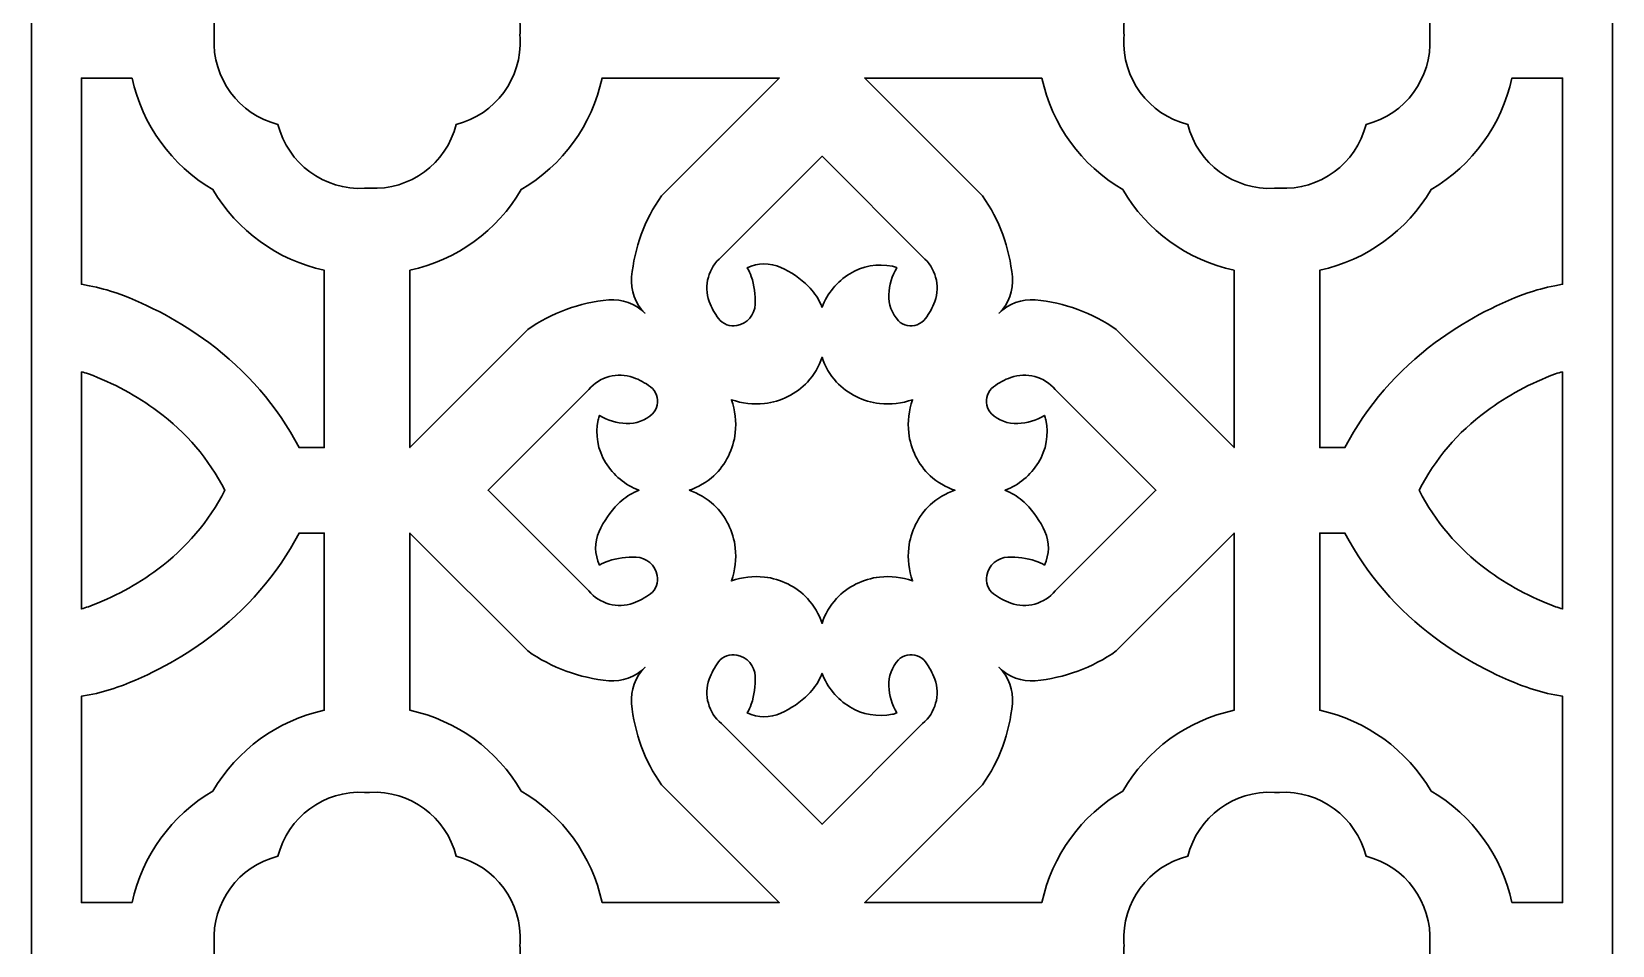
# Model space of a CAD drawing. Header units: centimetres. Extents: x 9.1 to 16.4, y -7.8 to 9.
# Drawn here: x 9.1 to 16.35, y 0.62 to 4.81 of the extents above; entities that cross this region are included whole.
import ezdxf

# ---------------------------------------------------------------- set-up
doc = ezdxf.new("R2010")
doc.units = ezdxf.units.CM
doc.header["$MEASUREMENT"] = 0
doc.layers.add('layer 1', color=7, linetype='Continuous')

msp = doc.modelspace()

# ---------------------------------------------------------------- linework, layer by layer
at = {"layer": 'layer 1', "color": 250, "lineweight": 30}
for points, knots in [([(9.09675, 9.00077), (9.09675, 9.00077), (16.35165, 9.00077), (16.35165, 9.00077), (16.35165, 9.00077), (16.35165, 9.00077), (16.35165, -7.7675), (16.35165, -7.7675), (16.35165, -7.7675), (16.35165, -7.7675), (9.09675, -7.7675), (9.09675, -7.7675), (9.09675, -7.7675), (9.09675, -7.7675), (9.09675, 9.00077), (9.09675, 9.00077)], [0, 0, 0, 0, 0.2, 0.2, 0.2, 0.2, 0.4, 0.4, 0.4, 0.4, 0.6, 0.6, 0.6, 0.6, 1, 1, 1, 1]), ([(11.33855, 4.78073), (11.34853, 4.59528), (11.22553, 4.42862), (11.04547, 4.38314), (11.04547, 4.38314), (11.00017, 4.20304), (10.83337, 4.08023), (10.64792, 4.09009), (10.64792, 4.09009), (10.64792, 4.09009), (10.63645, 4.09075), (10.63645, 4.09075), (10.63645, 4.09075), (10.63645, 4.09075), (10.62498, 4.09009), (10.62498, 4.09009), (10.62498, 4.09009), (10.43953, 4.08008), (10.27284, 4.20308), (10.22739, 4.38314), (10.22739, 4.38314), (10.04726, 4.42847), (9.92448, 4.59528), (9.93435, 4.78073), (9.93435, 4.78073), (9.93435, 4.78073), (9.935, 4.7922), (9.935, 4.7922), (9.935, 4.7922), (9.935, 4.7922), (9.93435, 4.80367), (9.93435, 4.80367), (9.93435, 4.80367), (9.92433, 4.98911), (10.04733, 5.15574), (10.22739, 5.20122), (10.22739, 5.20122), (10.27269, 5.38135), (10.43953, 5.50413), (10.62498, 5.49426), (10.62498, 5.49426), (10.62498, 5.49426), (10.63645, 5.49361), (10.63645, 5.49361), (10.63645, 5.49361), (10.63645, 5.49361), (10.64792, 5.49426), (10.64792, 5.49426), (10.64792, 5.49426), (10.83337, 5.50427), (11.00003, 5.38127), (11.04547, 5.20122), (11.04547, 5.20122), (11.2256, 5.15592), (11.34838, 4.98911), (11.33855, 4.80367), (11.33855, 4.80367), (11.33855, 4.80367), (11.33786, 4.7922), (11.33786, 4.7922), (11.33786, 4.7922), (11.33786, 4.7922), (11.33855, 4.78073), (11.33855, 4.78073)], [0, 0, 0, 0, 0.0588235, 0.0588235, 0.0588235, 0.0588235, 0.1176471, 0.1176471, 0.1176471, 0.1176471, 0.1764706, 0.1764706, 0.1764706, 0.1764706, 0.2352941, 0.2352941, 0.2352941, 0.2352941, 0.2941176, 0.2941176, 0.2941176, 0.2941176, 0.3529412, 0.3529412, 0.3529412, 0.3529412, 0.4117647, 0.4117647, 0.4117647, 0.4117647, 0.4705882, 0.4705882, 0.4705882, 0.4705882, 0.5294118, 0.5294118, 0.5294118, 0.5294118, 0.5882353, 0.5882353, 0.5882353, 0.5882353, 0.6470588, 0.6470588, 0.6470588, 0.6470588, 0.7058824, 0.7058824, 0.7058824, 0.7058824, 0.7647059, 0.7647059, 0.7647059, 0.7647059, 0.8235294, 0.8235294, 0.8235294, 0.8235294, 0.8823529, 0.8823529, 0.8823529, 0.8823529, 1, 1, 1, 1]), ([(14.10982, 4.78065), (14.09999, 4.59502), (14.22262, 4.42851), (14.4029, 4.38318), (14.4029, 4.38318), (14.44838, 4.2029), (14.61482, 4.08004), (14.80045, 4.09009), (14.80045, 4.09009), (14.80045, 4.09009), (14.81196, 4.09075), (14.81196, 4.09075), (14.81196, 4.09075), (14.81196, 4.09075), (14.82339, 4.09009), (14.82339, 4.09009), (14.82339, 4.09009), (15.00906, 4.08023), (15.17561, 4.20286), (15.22098, 4.38314), (15.22098, 4.38314), (15.40122, 4.42862), (15.52407, 4.59506), (15.51406, 4.78073), (15.51406, 4.78073), (15.51406, 4.78073), (15.51337, 4.7922), (15.51337, 4.7922), (15.51337, 4.7922), (15.51337, 4.7922), (15.51406, 4.80367), (15.51406, 4.80367), (15.51406, 4.80367), (15.52393, 4.9893), (15.40126, 5.15588), (15.22098, 5.20122), (15.22098, 5.20122), (15.17546, 5.38149), (15.00906, 5.50431), (14.82339, 5.49426), (14.82339, 5.49426), (14.82339, 5.49426), (14.81196, 5.49361), (14.81196, 5.49361), (14.81196, 5.49361), (14.81196, 5.49361), (14.80045, 5.49426), (14.80045, 5.49426), (14.80045, 5.49426), (14.61482, 5.50413), (14.44824, 5.38149), (14.4029, 5.20118), (14.4029, 5.20118), (14.22266, 5.1557), (14.09984, 4.9893), (14.10982, 4.8037), (14.10982, 4.8037), (14.10982, 4.8037), (14.11051, 4.7922), (14.11051, 4.7922), (14.11051, 4.7922), (14.11051, 4.7922), (14.10982, 4.78065), (14.10982, 4.78065)], [0, 0, 0, 0, 0.0588235, 0.0588235, 0.0588235, 0.0588235, 0.1176471, 0.1176471, 0.1176471, 0.1176471, 0.1764706, 0.1764706, 0.1764706, 0.1764706, 0.2352941, 0.2352941, 0.2352941, 0.2352941, 0.2941176, 0.2941176, 0.2941176, 0.2941176, 0.3529412, 0.3529412, 0.3529412, 0.3529412, 0.4117647, 0.4117647, 0.4117647, 0.4117647, 0.4705882, 0.4705882, 0.4705882, 0.4705882, 0.5294118, 0.5294118, 0.5294118, 0.5294118, 0.5882353, 0.5882353, 0.5882353, 0.5882353, 0.6470588, 0.6470588, 0.6470588, 0.6470588, 0.7058824, 0.7058824, 0.7058824, 0.7058824, 0.7647059, 0.7647059, 0.7647059, 0.7647059, 0.8235294, 0.8235294, 0.8235294, 0.8235294, 0.8823529, 0.8823529, 0.8823529, 0.8823529, 1, 1, 1, 1]), ([(9.55806, 4.59586), (9.55806, 4.59586), (9.32513, 4.59582), (9.32513, 4.59582), (9.32513, 4.59582), (9.32513, 4.59582), (9.32513, 3.64947), (9.32513, 3.64947), (9.32513, 3.64947), (9.32513, 3.64947), (9.36125, 3.6427), (9.36125, 3.6427), (9.36125, 3.6427), (9.40491, 3.6345), (9.44792, 3.623), (9.48983, 3.60825), (9.48983, 3.60825), (9.63988, 3.55341), (9.78127, 3.47713), (9.90948, 3.38184), (9.90948, 3.38184), (10.08222, 3.2548), (10.22408, 3.09025), (10.32429, 2.90069), (10.32429, 2.90069), (10.32429, 2.90069), (10.44008, 2.90076), (10.44008, 2.90076), (10.44008, 2.90076), (10.44008, 2.90076), (10.44008, 3.71381), (10.44008, 3.71381), (10.44008, 3.71381), (10.22517, 3.75998), (10.03951, 3.89463), (9.92878, 4.08456), (9.92878, 4.08456), (9.73885, 4.19522), (9.60427, 4.38092), (9.55806, 4.59586)], [0, 0, 0, 0, 0.0909091, 0.0909091, 0.0909091, 0.0909091, 0.1818182, 0.1818182, 0.1818182, 0.1818182, 0.2727273, 0.2727273, 0.2727273, 0.2727273, 0.3636364, 0.3636364, 0.3636364, 0.3636364, 0.4545455, 0.4545455, 0.4545455, 0.4545455, 0.5454545, 0.5454545, 0.5454545, 0.5454545, 0.6363636, 0.6363636, 0.6363636, 0.6363636, 0.7272727, 0.7272727, 0.7272727, 0.7272727, 0.8181818, 0.8181818, 0.8181818, 0.8181818, 1, 1, 1, 1]), ([(11.3734, 3.44137), (11.3734, 3.44137), (10.83278, 2.90076), (10.83278, 2.90076), (10.83278, 2.90076), (10.83278, 2.90076), (10.83278, 3.71381), (10.83278, 3.71381), (10.83278, 3.71381), (11.04784, 3.76005), (11.23336, 3.89452), (11.34412, 4.08456), (11.34412, 4.08456), (11.53412, 4.19533), (11.66863, 4.38077), (11.7148, 4.59582), (11.7148, 4.59582), (11.7148, 4.59582), (12.52785, 4.59582), (12.52785, 4.59582), (12.52785, 4.59582), (12.52785, 4.59582), (11.98724, 4.05521), (11.98724, 4.05521), (11.98724, 4.05521), (11.9099, 3.94528), (11.86278, 3.81704), (11.85062, 3.68315), (11.85062, 3.68315), (11.84501, 3.62143), (11.86733, 3.56048), (11.91157, 3.51707), (11.91157, 3.51707), (11.86813, 3.56128), (11.80718, 3.58367), (11.74546, 3.57803), (11.74546, 3.57803), (11.61157, 3.56583), (11.48333, 3.51871), (11.3734, 3.44137)], [0, 0, 0, 0, 0.0909091, 0.0909091, 0.0909091, 0.0909091, 0.1818182, 0.1818182, 0.1818182, 0.1818182, 0.2727273, 0.2727273, 0.2727273, 0.2727273, 0.3636364, 0.3636364, 0.3636364, 0.3636364, 0.4545455, 0.4545455, 0.4545455, 0.4545455, 0.5454545, 0.5454545, 0.5454545, 0.5454545, 0.6363636, 0.6363636, 0.6363636, 0.6363636, 0.7272727, 0.7272727, 0.7272727, 0.7272727, 0.8181818, 0.8181818, 0.8181818, 0.8181818, 1, 1, 1, 1]), ([(13.73357, 4.59582), (13.73357, 4.59582), (12.92056, 4.59582), (12.92056, 4.59582), (12.92056, 4.59582), (12.92056, 4.59582), (13.46113, 4.05521), (13.46113, 4.05521), (13.46113, 4.05521), (13.53847, 3.94532), (13.58559, 3.81696), (13.59775, 3.68315), (13.59775, 3.68315), (13.6034, 3.62147), (13.581, 3.56048), (13.5368, 3.51707), (13.5368, 3.51707), (13.5802, 3.56124), (13.64123, 3.5836), (13.70291, 3.57799), (13.70291, 3.57799), (13.83673, 3.56583), (13.96508, 3.51868), (14.07497, 3.44137), (14.07497, 3.44137), (14.07497, 3.44137), (14.61559, 2.90076), (14.61559, 2.90076), (14.61559, 2.90076), (14.61559, 2.90076), (14.61559, 3.71381), (14.61559, 3.71381), (14.61559, 3.71381), (14.40064, 3.75998), (14.21494, 3.89467), (14.10425, 4.0846), (14.10425, 4.0846), (13.91432, 4.19525), (13.77974, 4.38096), (13.73357, 4.59586)], [0, 0, 0, 0, 0.0909091, 0.0909091, 0.0909091, 0.0909091, 0.1818182, 0.1818182, 0.1818182, 0.1818182, 0.2727273, 0.2727273, 0.2727273, 0.2727273, 0.3636364, 0.3636364, 0.3636364, 0.3636364, 0.4545455, 0.4545455, 0.4545455, 0.4545455, 0.5454545, 0.5454545, 0.5454545, 0.5454545, 0.6363636, 0.6363636, 0.6363636, 0.6363636, 0.7272727, 0.7272727, 0.7272727, 0.7272727, 0.8181818, 0.8181818, 0.8181818, 0.8181818, 1, 1, 1, 1]), ([(16.08715, 3.6427), (16.04346, 3.6345), (16.00049, 3.623), (15.95855, 3.60825), (15.95855, 3.60825), (15.80845, 3.55338), (15.6671, 3.47713), (15.53882, 3.38176), (15.53882, 3.38176), (15.36604, 3.25469), (15.22429, 3.09028), (15.12408, 2.90069), (15.12408, 2.90069), (15.12408, 2.90069), (15.00829, 2.90076), (15.00829, 2.90076), (15.00829, 2.90076), (15.00829, 2.90076), (15.00829, 3.71381), (15.00829, 3.71381), (15.00829, 3.71381), (15.22334, 3.76005), (15.4089, 3.89452), (15.51963, 4.0846), (15.51963, 4.0846), (15.70963, 4.19536), (15.84414, 4.38085), (15.89031, 4.59586), (15.89031, 4.59586), (15.89031, 4.59586), (16.12324, 4.59586), (16.12324, 4.59586), (16.12324, 4.59586), (16.12324, 4.59586), (16.12324, 3.64947), (16.12324, 3.64947), (16.12324, 3.64947), (16.12324, 3.64947), (16.08715, 3.6427), (16.08715, 3.6427)], [0, 0, 0, 0, 0.0909091, 0.0909091, 0.0909091, 0.0909091, 0.1818182, 0.1818182, 0.1818182, 0.1818182, 0.2727273, 0.2727273, 0.2727273, 0.2727273, 0.3636364, 0.3636364, 0.3636364, 0.3636364, 0.4545455, 0.4545455, 0.4545455, 0.4545455, 0.5454545, 0.5454545, 0.5454545, 0.5454545, 0.6363636, 0.6363636, 0.6363636, 0.6363636, 0.7272727, 0.7272727, 0.7272727, 0.7272727, 0.8181818, 0.8181818, 0.8181818, 0.8181818, 1, 1, 1, 1]), ([(12.2624, 3.77498), (12.20302, 3.72517), (12.18077, 3.64379), (12.20666, 3.57071), (12.20666, 3.57071), (12.21671, 3.54234), (12.23116, 3.51576), (12.24955, 3.49191), (12.24955, 3.49191), (12.26932, 3.46628), (12.3018, 3.45404), (12.33355, 3.46031), (12.33355, 3.46031), (12.38085, 3.46926), (12.41577, 3.50957), (12.41781, 3.55767), (12.41781, 3.55767), (12.41967, 3.60093), (12.41352, 3.64415), (12.39964, 3.68519), (12.39964, 3.68519), (12.39491, 3.69921), (12.38868, 3.71268), (12.381, 3.72535), (12.381, 3.72535), (12.42957, 3.74851), (12.48587, 3.7492), (12.53502, 3.72728), (12.53502, 3.72728), (12.58229, 3.7062), (12.62533, 3.67663), (12.66196, 3.64004), (12.66196, 3.64004), (12.6838, 3.61823), (12.70183, 3.59292), (12.7153, 3.56514), (12.7153, 3.56514), (12.71858, 3.5584), (12.72153, 3.55156), (12.72422, 3.54456), (12.72422, 3.54456), (12.74862, 3.6081), (12.79326, 3.66192), (12.85123, 3.69757), (12.85123, 3.69757), (12.90974, 3.73358), (12.9798, 3.74596), (13.04705, 3.73216), (13.04705, 3.73216), (13.05408, 3.73074), (13.06093, 3.72845), (13.06741, 3.72535), (13.06741, 3.72535), (13.04494, 3.68817), (13.03227, 3.6459), (13.0306, 3.6025), (13.0306, 3.6025), (13.02885, 3.55804), (13.04487, 3.51478), (13.07516, 3.48219), (13.07516, 3.48219), (13.08572, 3.47087), (13.09963, 3.46318), (13.11485, 3.46031), (13.11485, 3.46031), (13.1466, 3.45404), (13.17912, 3.46628), (13.19886, 3.49191), (13.19886, 3.49191), (13.21721, 3.51576), (13.23166, 3.54234), (13.24171, 3.57074), (13.24171, 3.57074), (13.26757, 3.64382), (13.24543, 3.72521), (13.18604, 3.77498), (13.18604, 3.77498), (13.18604, 3.77498), (12.72422, 4.23684), (12.72422, 4.23684), (12.72422, 4.23684), (12.72422, 4.23684), (12.2624, 3.77498), (12.2624, 3.77498)], [0, 0, 0, 0, 0.0454545, 0.0454545, 0.0454545, 0.0454545, 0.0909091, 0.0909091, 0.0909091, 0.0909091, 0.1363636, 0.1363636, 0.1363636, 0.1363636, 0.1818182, 0.1818182, 0.1818182, 0.1818182, 0.2272727, 0.2272727, 0.2272727, 0.2272727, 0.2727273, 0.2727273, 0.2727273, 0.2727273, 0.3181818, 0.3181818, 0.3181818, 0.3181818, 0.3636364, 0.3636364, 0.3636364, 0.3636364, 0.4090909, 0.4090909, 0.4090909, 0.4090909, 0.4545455, 0.4545455, 0.4545455, 0.4545455, 0.5, 0.5, 0.5, 0.5, 0.5454545, 0.5454545, 0.5454545, 0.5454545, 0.5909091, 0.5909091, 0.5909091, 0.5909091, 0.6363636, 0.6363636, 0.6363636, 0.6363636, 0.6818182, 0.6818182, 0.6818182, 0.6818182, 0.7272727, 0.7272727, 0.7272727, 0.7272727, 0.7727273, 0.7727273, 0.7727273, 0.7727273, 0.8181818, 0.8181818, 0.8181818, 0.8181818, 0.8636364, 0.8636364, 0.8636364, 0.8636364, 0.9090909, 0.9090909, 0.9090909, 0.9090909, 1, 1, 1, 1]), ([(12.11381, 2.70442), (12.15575, 2.71862), (12.19442, 2.74116), (12.22745, 2.77069), (12.22745, 2.77069), (12.28272, 2.82291), (12.31771, 2.89293), (12.32634, 2.96849), (12.32634, 2.96849), (12.33144, 3.01972), (12.32536, 3.07146), (12.30854, 3.12011), (12.30854, 3.12011), (12.35719, 3.10325), (12.40889, 3.09717), (12.46012, 3.10226), (12.46012, 3.10226), (12.53568, 3.11093), (12.6057, 3.14592), (12.65795, 3.20116), (12.65795, 3.20116), (12.68745, 3.23422), (12.70998, 3.27286), (12.72422, 3.3148), (12.72422, 3.3148), (12.73846, 3.27286), (12.76096, 3.23422), (12.79049, 3.20116), (12.79049, 3.20116), (12.84274, 3.14592), (12.91273, 3.11089), (12.98828, 3.10226), (12.98828, 3.10226), (13.03952, 3.09717), (13.09126, 3.10325), (13.1399, 3.12011), (13.1399, 3.12011), (13.12305, 3.07146), (13.11697, 3.01972), (13.12206, 2.96849), (13.12206, 2.96849), (13.13069, 2.89293), (13.16572, 2.82291), (13.22092, 2.77069), (13.22092, 2.77069), (13.25398, 2.74116), (13.29262, 2.71862), (13.33457, 2.70442), (13.33457, 2.70442), (13.29262, 2.69019), (13.25398, 2.66765), (13.22092, 2.63812), (13.22092, 2.63812), (13.16572, 2.5859), (13.13069, 2.51588), (13.12206, 2.44032), (13.12206, 2.44032), (13.11697, 2.38909), (13.12305, 2.33735), (13.1399, 2.2887), (13.1399, 2.2887), (13.09126, 2.30553), (13.03952, 2.31164), (12.98828, 2.30655), (12.98828, 2.30655), (12.91273, 2.29788), (12.84271, 2.26289), (12.79049, 2.20765), (12.79049, 2.20765), (12.76096, 2.17459), (12.73842, 2.13595), (12.72422, 2.09401), (12.72422, 2.09401), (12.70998, 2.13595), (12.68745, 2.17459), (12.65795, 2.20765), (12.65795, 2.20765), (12.6057, 2.26289), (12.53568, 2.29792), (12.46012, 2.30655), (12.46012, 2.30655), (12.40889, 2.31164), (12.35719, 2.30556), (12.30854, 2.2887), (12.30854, 2.2887), (12.32536, 2.33735), (12.33144, 2.38909), (12.32634, 2.44032), (12.32634, 2.44032), (12.31771, 2.51588), (12.28272, 2.5859), (12.22745, 2.63812), (12.22745, 2.63812), (12.19442, 2.66765), (12.15575, 2.69019), (12.11381, 2.70442)], [0, 0, 0, 0, 0.04, 0.04, 0.04, 0.04, 0.08, 0.08, 0.08, 0.08, 0.12, 0.12, 0.12, 0.12, 0.16, 0.16, 0.16, 0.16, 0.2, 0.2, 0.2, 0.2, 0.24, 0.24, 0.24, 0.24, 0.28, 0.28, 0.28, 0.28, 0.32, 0.32, 0.32, 0.32, 0.36, 0.36, 0.36, 0.36, 0.4, 0.4, 0.4, 0.4, 0.44, 0.44, 0.44, 0.44, 0.48, 0.48, 0.48, 0.48, 0.52, 0.52, 0.52, 0.52, 0.56, 0.56, 0.56, 0.56, 0.6, 0.6, 0.6, 0.6, 0.64, 0.64, 0.64, 0.64, 0.68, 0.68, 0.68, 0.68, 0.72, 0.72, 0.72, 0.72, 0.76, 0.76, 0.76, 0.76, 0.8, 0.8, 0.8, 0.8, 0.84, 0.84, 0.84, 0.84, 0.88, 0.88, 0.88, 0.88, 0.92, 0.92, 0.92, 0.92, 1, 1, 1, 1]), ([(9.32513, 3.24846), (9.32513, 3.24846), (9.32513, 2.70442), (9.32513, 2.70442), (9.32513, 2.70442), (9.32513, 2.70442), (9.32513, 2.16035), (9.32513, 2.16035), (9.32513, 2.16035), (9.33602, 2.1633), (9.34676, 2.16661), (9.35739, 2.17029), (9.35739, 2.17029), (9.47133, 2.21217), (9.57864, 2.27024), (9.676, 2.34274), (9.676, 2.34274), (9.80534, 2.4377), (9.91072, 2.5615), (9.98376, 2.70439), (9.98376, 2.70439), (9.91072, 2.84731), (9.80537, 2.97111), (9.676, 3.06607), (9.676, 3.06607), (9.57864, 3.13857), (9.47133, 3.19664), (9.35739, 3.23852), (9.35739, 3.23852), (9.34676, 3.24223), (9.33602, 3.24551), (9.32513, 3.24846)], [0, 0, 0, 0, 0.1111111, 0.1111111, 0.1111111, 0.1111111, 0.2222222, 0.2222222, 0.2222222, 0.2222222, 0.3333333, 0.3333333, 0.3333333, 0.3333333, 0.4444444, 0.4444444, 0.4444444, 0.4444444, 0.5555556, 0.5555556, 0.5555556, 0.5555556, 0.6666667, 0.6666667, 0.6666667, 0.6666667, 0.7777778, 0.7777778, 0.7777778, 0.7777778, 1, 1, 1, 1]), ([(11.65363, 2.24257), (11.70348, 2.18322), (11.78482, 2.16097), (11.8579, 2.18686), (11.8579, 2.18686), (11.88627, 2.19687), (11.91288, 2.21136), (11.93673, 2.22975), (11.93673, 2.22975), (11.96233, 2.24949), (11.97457, 2.282), (11.9683, 2.31372), (11.9683, 2.31372), (11.95938, 2.36106), (11.91907, 2.39597), (11.87094, 2.39801), (11.87094, 2.39801), (11.82768, 2.39987), (11.78446, 2.39372), (11.74346, 2.37984), (11.74346, 2.37984), (11.7294, 2.37511), (11.71593, 2.36885), (11.70326, 2.3612), (11.70326, 2.3612), (11.68014, 2.40977), (11.67944, 2.46607), (11.70136, 2.51519), (11.70136, 2.51519), (11.72245, 2.56249), (11.75201, 2.60553), (11.78857, 2.64216), (11.78857, 2.64216), (11.81038, 2.66397), (11.83573, 2.68203), (11.86351, 2.6955), (11.86351, 2.6955), (11.87021, 2.69874), (11.87709, 2.70173), (11.88408, 2.70442), (11.88408, 2.70442), (11.82058, 2.72893), (11.76687, 2.77357), (11.73115, 2.8315), (11.73115, 2.8315), (11.69506, 2.88994), (11.68268, 2.96), (11.69645, 3.02729), (11.69645, 3.02729), (11.6979, 3.03432), (11.70016, 3.04113), (11.70326, 3.04761), (11.70326, 3.04761), (11.74047, 3.02514), (11.78271, 3.01247), (11.82615, 3.0108), (11.82615, 3.0108), (11.87057, 3.00905), (11.91387, 3.02507), (11.94642, 3.05537), (11.94642, 3.05537), (11.95778, 3.06592), (11.96546, 3.07983), (11.9683, 3.09505), (11.9683, 3.09505), (11.97457, 3.12681), (11.96233, 3.15932), (11.93673, 3.17906), (11.93673, 3.17906), (11.91288, 3.19745), (11.88627, 3.2119), (11.8579, 3.22195), (11.8579, 3.22195), (11.78482, 3.2478), (11.70344, 3.22563), (11.65363, 3.16624), (11.65363, 3.16624), (11.65363, 3.16624), (11.19181, 2.70442), (11.19181, 2.70442), (11.19181, 2.70442), (11.19181, 2.70442), (11.65363, 2.24257), (11.65363, 2.24257)], [0, 0, 0, 0, 0.0454545, 0.0454545, 0.0454545, 0.0454545, 0.0909091, 0.0909091, 0.0909091, 0.0909091, 0.1363636, 0.1363636, 0.1363636, 0.1363636, 0.1818182, 0.1818182, 0.1818182, 0.1818182, 0.2272727, 0.2272727, 0.2272727, 0.2272727, 0.2727273, 0.2727273, 0.2727273, 0.2727273, 0.3181818, 0.3181818, 0.3181818, 0.3181818, 0.3636364, 0.3636364, 0.3636364, 0.3636364, 0.4090909, 0.4090909, 0.4090909, 0.4090909, 0.4545455, 0.4545455, 0.4545455, 0.4545455, 0.5, 0.5, 0.5, 0.5, 0.5454545, 0.5454545, 0.5454545, 0.5454545, 0.5909091, 0.5909091, 0.5909091, 0.5909091, 0.6363636, 0.6363636, 0.6363636, 0.6363636, 0.6818182, 0.6818182, 0.6818182, 0.6818182, 0.7272727, 0.7272727, 0.7272727, 0.7272727, 0.7727273, 0.7727273, 0.7727273, 0.7727273, 0.8181818, 0.8181818, 0.8181818, 0.8181818, 0.8636364, 0.8636364, 0.8636364, 0.8636364, 0.9090909, 0.9090909, 0.9090909, 0.9090909, 1, 1, 1, 1]), ([(13.79474, 2.24257), (13.745, 2.18322), (13.66351, 2.16101), (13.59047, 2.18682), (13.59047, 2.18682), (13.56211, 2.19687), (13.53549, 2.21136), (13.51167, 2.22975), (13.51167, 2.22975), (13.48604, 2.24945), (13.47381, 2.282), (13.48007, 2.31372), (13.48007, 2.31372), (13.48899, 2.36102), (13.52937, 2.39594), (13.57744, 2.39801), (13.57744, 2.39801), (13.62069, 2.39987), (13.66391, 2.39372), (13.70495, 2.37984), (13.70495, 2.37984), (13.71897, 2.37511), (13.73244, 2.36885), (13.74511, 2.3612), (13.74511, 2.3612), (13.76824, 2.40981), (13.76893, 2.46603), (13.74704, 2.51522), (13.74704, 2.51522), (13.72596, 2.56249), (13.69639, 2.60553), (13.6598, 2.64216), (13.6598, 2.64216), (13.63799, 2.66401), (13.61268, 2.68203), (13.5849, 2.6955), (13.5849, 2.6955), (13.57816, 2.69874), (13.57128, 2.70173), (13.56429, 2.70442), (13.56429, 2.70442), (13.62783, 2.72889), (13.68157, 2.7735), (13.71729, 2.83147), (13.71729, 2.83147), (13.75334, 2.88998), (13.76572, 2.95996), (13.75192, 3.02729), (13.75192, 3.02729), (13.75047, 3.03432), (13.74821, 3.04113), (13.74511, 3.04761), (13.74511, 3.04761), (13.70794, 3.02514), (13.66563, 3.01247), (13.62222, 3.0108), (13.62222, 3.0108), (13.57784, 3.00905), (13.53451, 3.02511), (13.50195, 3.05537), (13.50195, 3.05537), (13.49063, 3.06592), (13.48295, 3.07983), (13.48007, 3.09505), (13.48007, 3.09505), (13.47381, 3.12677), (13.48608, 3.15932), (13.51167, 3.17906), (13.51167, 3.17906), (13.53549, 3.19745), (13.56211, 3.2119), (13.59047, 3.22195), (13.59047, 3.22195), (13.66348, 3.24784), (13.74497, 3.22556), (13.79474, 3.16624), (13.79474, 3.16624), (13.79474, 3.16624), (14.25656, 2.70442), (14.25656, 2.70442), (14.25656, 2.70442), (14.25656, 2.70442), (13.79474, 2.24257), (13.79474, 2.24257)], [0, 0, 0, 0, 0.0454545, 0.0454545, 0.0454545, 0.0454545, 0.0909091, 0.0909091, 0.0909091, 0.0909091, 0.1363636, 0.1363636, 0.1363636, 0.1363636, 0.1818182, 0.1818182, 0.1818182, 0.1818182, 0.2272727, 0.2272727, 0.2272727, 0.2272727, 0.2727273, 0.2727273, 0.2727273, 0.2727273, 0.3181818, 0.3181818, 0.3181818, 0.3181818, 0.3636364, 0.3636364, 0.3636364, 0.3636364, 0.4090909, 0.4090909, 0.4090909, 0.4090909, 0.4545455, 0.4545455, 0.4545455, 0.4545455, 0.5, 0.5, 0.5, 0.5, 0.5454545, 0.5454545, 0.5454545, 0.5454545, 0.5909091, 0.5909091, 0.5909091, 0.5909091, 0.6363636, 0.6363636, 0.6363636, 0.6363636, 0.6818182, 0.6818182, 0.6818182, 0.6818182, 0.7272727, 0.7272727, 0.7272727, 0.7272727, 0.7727273, 0.7727273, 0.7727273, 0.7727273, 0.8181818, 0.8181818, 0.8181818, 0.8181818, 0.8636364, 0.8636364, 0.8636364, 0.8636364, 0.9090909, 0.9090909, 0.9090909, 0.9090909, 1, 1, 1, 1]), ([(16.12324, 3.24846), (16.12324, 3.24846), (16.12324, 2.70442), (16.12324, 2.70442), (16.12324, 2.70442), (16.12324, 2.70442), (16.12324, 2.16035), (16.12324, 2.16035), (16.12324, 2.16035), (16.11235, 2.1633), (16.10157, 2.16661), (16.09094, 2.17029), (16.09094, 2.17029), (15.97704, 2.21217), (15.86974, 2.27024), (15.77237, 2.34274), (15.77237, 2.34274), (15.64307, 2.43767), (15.53766, 2.5615), (15.46458, 2.70431), (15.46458, 2.70431), (15.53762, 2.84723), (15.64303, 2.97114), (15.77241, 3.06611), (15.77241, 3.06611), (15.86974, 3.13857), (15.97701, 3.19664), (16.0909, 3.23852), (16.0909, 3.23852), (16.10157, 3.2422), (16.11235, 3.24551), (16.12324, 3.24846)], [0, 0, 0, 0, 0.1111111, 0.1111111, 0.1111111, 0.1111111, 0.2222222, 0.2222222, 0.2222222, 0.2222222, 0.3333333, 0.3333333, 0.3333333, 0.3333333, 0.4444444, 0.4444444, 0.4444444, 0.4444444, 0.5555556, 0.5555556, 0.5555556, 0.5555556, 0.6666667, 0.6666667, 0.6666667, 0.6666667, 0.7777778, 0.7777778, 0.7777778, 0.7777778, 1, 1, 1, 1]), ([(9.55806, 0.81299), (9.55806, 0.81299), (9.32513, 0.81299), (9.32513, 0.81299), (9.32513, 0.81299), (9.32513, 0.81299), (9.32513, 1.75938), (9.32513, 1.75938), (9.32513, 1.75938), (9.32513, 1.75938), (9.36125, 1.76611), (9.36125, 1.76611), (9.36125, 1.76611), (9.40491, 1.77431), (9.44792, 1.78581), (9.48983, 1.80056), (9.48983, 1.80056), (9.63992, 1.8554), (9.78123, 1.93168), (9.90948, 2.02701), (9.90948, 2.02701), (10.08225, 2.15405), (10.22401, 2.31845), (10.32425, 2.50802), (10.32425, 2.50802), (10.32425, 2.50802), (10.44008, 2.50805), (10.44008, 2.50805), (10.44008, 2.50805), (10.44008, 2.50805), (10.44008, 1.695), (10.44008, 1.695), (10.44008, 1.695), (10.22506, 1.64876), (10.03954, 1.51432), (9.92878, 1.32429), (9.92878, 1.32429), (9.73878, 1.21348), (9.60427, 1.02804), (9.55806, 0.81299)], [0, 0, 0, 0, 0.0909091, 0.0909091, 0.0909091, 0.0909091, 0.1818182, 0.1818182, 0.1818182, 0.1818182, 0.2727273, 0.2727273, 0.2727273, 0.2727273, 0.3636364, 0.3636364, 0.3636364, 0.3636364, 0.4545455, 0.4545455, 0.4545455, 0.4545455, 0.5454545, 0.5454545, 0.5454545, 0.5454545, 0.6363636, 0.6363636, 0.6363636, 0.6363636, 0.7272727, 0.7272727, 0.7272727, 0.7272727, 0.8181818, 0.8181818, 0.8181818, 0.8181818, 1, 1, 1, 1]), ([(11.7148, 0.81299), (11.7148, 0.81299), (12.52785, 0.81299), (12.52785, 0.81299), (12.52785, 0.81299), (12.52785, 0.81299), (11.98724, 1.3536), (11.98724, 1.3536), (11.98724, 1.3536), (11.90993, 1.46349), (11.86278, 1.59181), (11.85058, 1.72562), (11.85058, 1.72562), (11.84494, 1.78734), (11.86737, 1.84833), (11.91157, 1.89177), (11.91157, 1.89177), (11.86817, 1.84753), (11.80714, 1.82514), (11.74546, 1.83078), (11.74546, 1.83078), (11.61164, 1.84298), (11.48329, 1.89013), (11.3734, 1.96744), (11.3734, 1.96744), (11.3734, 1.96744), (10.83278, 2.50805), (10.83278, 2.50805), (10.83278, 2.50805), (10.83278, 2.50805), (10.83278, 1.695), (10.83278, 1.695), (10.83278, 1.695), (11.04773, 1.64883), (11.23336, 1.51418), (11.34412, 1.32429), (11.34412, 1.32429), (11.53401, 1.21359), (11.66859, 1.02789), (11.7148, 0.81299)], [0, 0, 0, 0, 0.0909091, 0.0909091, 0.0909091, 0.0909091, 0.1818182, 0.1818182, 0.1818182, 0.1818182, 0.2727273, 0.2727273, 0.2727273, 0.2727273, 0.3636364, 0.3636364, 0.3636364, 0.3636364, 0.4545455, 0.4545455, 0.4545455, 0.4545455, 0.5454545, 0.5454545, 0.5454545, 0.5454545, 0.6363636, 0.6363636, 0.6363636, 0.6363636, 0.7272727, 0.7272727, 0.7272727, 0.7272727, 0.8181818, 0.8181818, 0.8181818, 0.8181818, 1, 1, 1, 1]), ([(13.73357, 0.81299), (13.73357, 0.81299), (12.92056, 0.81299), (12.92056, 0.81299), (12.92056, 0.81299), (12.92056, 0.81299), (13.46113, 1.3536), (13.46113, 1.3536), (13.46113, 1.3536), (13.53847, 1.46353), (13.58559, 1.59177), (13.59779, 1.72562), (13.59779, 1.72562), (13.6034, 1.78738), (13.58104, 1.84833), (13.5368, 1.89177), (13.5368, 1.89177), (13.58024, 1.84757), (13.64119, 1.82518), (13.70291, 1.83082), (13.70291, 1.83082), (13.83676, 1.84298), (13.96504, 1.8901), (14.07497, 1.96744), (14.07497, 1.96744), (14.07497, 1.96744), (14.61559, 2.50805), (14.61559, 2.50805), (14.61559, 2.50805), (14.61559, 2.50805), (14.61559, 1.695), (14.61559, 1.695), (14.61559, 1.695), (14.40054, 1.64876), (14.21498, 1.51429), (14.10425, 1.32421), (14.10425, 1.32421), (13.91425, 1.21345), (13.77974, 1.028), (13.73357, 0.81299)], [0, 0, 0, 0, 0.0909091, 0.0909091, 0.0909091, 0.0909091, 0.1818182, 0.1818182, 0.1818182, 0.1818182, 0.2727273, 0.2727273, 0.2727273, 0.2727273, 0.3636364, 0.3636364, 0.3636364, 0.3636364, 0.4545455, 0.4545455, 0.4545455, 0.4545455, 0.5454545, 0.5454545, 0.5454545, 0.5454545, 0.6363636, 0.6363636, 0.6363636, 0.6363636, 0.7272727, 0.7272727, 0.7272727, 0.7272727, 0.8181818, 0.8181818, 0.8181818, 0.8181818, 1, 1, 1, 1]), ([(15.89031, 0.81299), (15.89031, 0.81299), (16.12324, 0.81299), (16.12324, 0.81299), (16.12324, 0.81299), (16.12324, 0.81299), (16.12324, 1.75938), (16.12324, 1.75938), (16.12324, 1.75938), (16.12324, 1.75938), (16.08715, 1.76611), (16.08715, 1.76611), (16.08715, 1.76611), (16.04346, 1.77427), (16.00046, 1.78581), (15.95855, 1.80056), (15.95855, 1.80056), (15.80845, 1.85543), (15.66706, 1.93172), (15.53882, 2.02704), (15.53882, 2.02704), (15.36608, 2.15409), (15.22429, 2.3186), (15.12408, 2.50816), (15.12408, 2.50816), (15.12408, 2.50816), (15.00829, 2.50805), (15.00829, 2.50805), (15.00829, 2.50805), (15.00829, 2.50805), (15.00829, 1.695), (15.00829, 1.695), (15.00829, 1.695), (15.22324, 1.64883), (15.4089, 1.51414), (15.51963, 1.32421), (15.51963, 1.32421), (15.70956, 1.21356), (15.8441, 1.02785), (15.89031, 0.81299)], [0, 0, 0, 0, 0.0909091, 0.0909091, 0.0909091, 0.0909091, 0.1818182, 0.1818182, 0.1818182, 0.1818182, 0.2727273, 0.2727273, 0.2727273, 0.2727273, 0.3636364, 0.3636364, 0.3636364, 0.3636364, 0.4545455, 0.4545455, 0.4545455, 0.4545455, 0.5454545, 0.5454545, 0.5454545, 0.5454545, 0.6363636, 0.6363636, 0.6363636, 0.6363636, 0.7272727, 0.7272727, 0.7272727, 0.7272727, 0.8181818, 0.8181818, 0.8181818, 0.8181818, 1, 1, 1, 1]), ([(12.2624, 1.63383), (12.20302, 1.68357), (12.18084, 1.76506), (12.20666, 1.8381), (12.20666, 1.8381), (12.21671, 1.86647), (12.23116, 1.89308), (12.24955, 1.9169), (12.24955, 1.9169), (12.26929, 1.94253), (12.30184, 1.95473), (12.33355, 1.9485), (12.33355, 1.9485), (12.38082, 1.93958), (12.41574, 1.8992), (12.41781, 1.85114), (12.41781, 1.85114), (12.41967, 1.80788), (12.41352, 1.76466), (12.39968, 1.72362), (12.39968, 1.72362), (12.39491, 1.7096), (12.38868, 1.69613), (12.381, 1.68346), (12.381, 1.68346), (12.42961, 1.66026), (12.48587, 1.65954), (12.53502, 1.68149), (12.53502, 1.68149), (12.58229, 1.70261), (12.62533, 1.73218), (12.66196, 1.76877), (12.66196, 1.76877), (12.6838, 1.79058), (12.70183, 1.81589), (12.7153, 1.84367), (12.7153, 1.84367), (12.71858, 1.85041), (12.72153, 1.85729), (12.72422, 1.86425), (12.72422, 1.86425), (12.74858, 1.80067), (12.79319, 1.74689), (12.85123, 1.7112), (12.85123, 1.7112), (12.90974, 1.67519), (12.97976, 1.66285), (13.04709, 1.67665), (13.04709, 1.67665), (13.05412, 1.67807), (13.06093, 1.68036), (13.06741, 1.68346), (13.06741, 1.68346), (13.04494, 1.72064), (13.03227, 1.76295), (13.0306, 1.80635), (13.0306, 1.80635), (13.02885, 1.85074), (13.04491, 1.89407), (13.07516, 1.92662), (13.07516, 1.92662), (13.08572, 1.93794), (13.09963, 1.94563), (13.11485, 1.9485), (13.11485, 1.9485), (13.14657, 1.95477), (13.17912, 1.9425), (13.19886, 1.9169), (13.19886, 1.9169), (13.21721, 1.89308), (13.23166, 1.86647), (13.24171, 1.8381), (13.24171, 1.8381), (13.2676, 1.76509), (13.24532, 1.6836), (13.18604, 1.63383), (13.18604, 1.63383), (13.18604, 1.63383), (12.72422, 1.17201), (12.72422, 1.17201), (12.72422, 1.17201), (12.72422, 1.17201), (12.2624, 1.63383), (12.2624, 1.63383)], [0, 0, 0, 0, 0.0454545, 0.0454545, 0.0454545, 0.0454545, 0.0909091, 0.0909091, 0.0909091, 0.0909091, 0.1363636, 0.1363636, 0.1363636, 0.1363636, 0.1818182, 0.1818182, 0.1818182, 0.1818182, 0.2272727, 0.2272727, 0.2272727, 0.2272727, 0.2727273, 0.2727273, 0.2727273, 0.2727273, 0.3181818, 0.3181818, 0.3181818, 0.3181818, 0.3636364, 0.3636364, 0.3636364, 0.3636364, 0.4090909, 0.4090909, 0.4090909, 0.4090909, 0.4545455, 0.4545455, 0.4545455, 0.4545455, 0.5, 0.5, 0.5, 0.5, 0.5454545, 0.5454545, 0.5454545, 0.5454545, 0.5909091, 0.5909091, 0.5909091, 0.5909091, 0.6363636, 0.6363636, 0.6363636, 0.6363636, 0.6818182, 0.6818182, 0.6818182, 0.6818182, 0.7272727, 0.7272727, 0.7272727, 0.7272727, 0.7727273, 0.7727273, 0.7727273, 0.7727273, 0.8181818, 0.8181818, 0.8181818, 0.8181818, 0.8636364, 0.8636364, 0.8636364, 0.8636364, 0.9090909, 0.9090909, 0.9090909, 0.9090909, 1, 1, 1, 1]), ([(10.62498, -0.08545), (10.43953, -0.09546), (10.27287, 0.02754), (10.22739, 0.20759), (10.22739, 0.20759), (10.0473, 0.25289), (9.92448, 0.4197), (9.93435, 0.60518), (9.93435, 0.60518), (9.93435, 0.60518), (9.935, 0.61665), (9.935, 0.61665), (9.935, 0.61665), (9.935, 0.61665), (9.93435, 0.62808), (9.93435, 0.62808), (9.93435, 0.62808), (9.9243, 0.81353), (10.0473, 0.98023), (10.22739, 1.02567), (10.22739, 1.02567), (10.27269, 1.2058), (10.4395, 1.32858), (10.62498, 1.31872), (10.62498, 1.31872), (10.62498, 1.31872), (10.63645, 1.31806), (10.63645, 1.31806), (10.63645, 1.31806), (10.63645, 1.31806), (10.64792, 1.31872), (10.64792, 1.31872), (10.64792, 1.31872), (10.83337, 1.32873), (11.00003, 1.20573), (11.04547, 1.02567), (11.04547, 1.02567), (11.22556, 0.98037), (11.34838, 0.81357), (11.33855, 0.62812), (11.33855, 0.62812), (11.33855, 0.62812), (11.33786, 0.61665), (11.33786, 0.61665), (11.33786, 0.61665), (11.33786, 0.61665), (11.33855, 0.60518), (11.33855, 0.60518), (11.33855, 0.60518), (11.34853, 0.41973), (11.22553, 0.25307), (11.04547, 0.20759), (11.04547, 0.20759), (11.00017, 0.0275), (10.83337, -0.09532), (10.64792, -0.08545), (10.64792, -0.08545), (10.64792, -0.08545), (10.63645, -0.0848), (10.63645, -0.0848), (10.63645, -0.0848), (10.63645, -0.0848), (10.62498, -0.08545), (10.62498, -0.08545)], [0, 0, 0, 0, 0.0588235, 0.0588235, 0.0588235, 0.0588235, 0.1176471, 0.1176471, 0.1176471, 0.1176471, 0.1764706, 0.1764706, 0.1764706, 0.1764706, 0.2352941, 0.2352941, 0.2352941, 0.2352941, 0.2941176, 0.2941176, 0.2941176, 0.2941176, 0.3529412, 0.3529412, 0.3529412, 0.3529412, 0.4117647, 0.4117647, 0.4117647, 0.4117647, 0.4705882, 0.4705882, 0.4705882, 0.4705882, 0.5294118, 0.5294118, 0.5294118, 0.5294118, 0.5882353, 0.5882353, 0.5882353, 0.5882353, 0.6470588, 0.6470588, 0.6470588, 0.6470588, 0.7058824, 0.7058824, 0.7058824, 0.7058824, 0.7647059, 0.7647059, 0.7647059, 0.7647059, 0.8235294, 0.8235294, 0.8235294, 0.8235294, 0.8823529, 0.8823529, 0.8823529, 0.8823529, 1, 1, 1, 1]), ([(14.82339, -0.08545), (15.00906, -0.09532), (15.17561, 0.02728), (15.22098, 0.20759), (15.22098, 0.20759), (15.40122, 0.25311), (15.52407, 0.41951), (15.51406, 0.60518), (15.51406, 0.60518), (15.51406, 0.60518), (15.51337, 0.61665), (15.51337, 0.61665), (15.51337, 0.61665), (15.51337, 0.61665), (15.51406, 0.62808), (15.51406, 0.62808), (15.51406, 0.62808), (15.52389, 0.81375), (15.40129, 0.9803), (15.22098, 1.02567), (15.22098, 1.02567), (15.17546, 1.20591), (15.00906, 1.32873), (14.82343, 1.31872), (14.82343, 1.31872), (14.82343, 1.31872), (14.81196, 1.31806), (14.81196, 1.31806), (14.81196, 1.31806), (14.81196, 1.31806), (14.80045, 1.31872), (14.80045, 1.31872), (14.80045, 1.31872), (14.61482, 1.32858), (14.44824, 1.20595), (14.4029, 1.02563), (14.4029, 1.02563), (14.22266, 0.98015), (14.09984, 0.81375), (14.10982, 0.62816), (14.10982, 0.62816), (14.10982, 0.62816), (14.11051, 0.61665), (14.11051, 0.61665), (14.11051, 0.61665), (14.11051, 0.61665), (14.10982, 0.60511), (14.10982, 0.60511), (14.10982, 0.60511), (14.09999, 0.41951), (14.22262, 0.25296), (14.4029, 0.20763), (14.4029, 0.20763), (14.44838, 0.02735), (14.61482, -0.09546), (14.80045, -0.08545), (14.80045, -0.08545), (14.80045, -0.08545), (14.81196, -0.0848), (14.81196, -0.0848), (14.81196, -0.0848), (14.81196, -0.0848), (14.82339, -0.08545), (14.82339, -0.08545)], [0, 0, 0, 0, 0.0588235, 0.0588235, 0.0588235, 0.0588235, 0.1176471, 0.1176471, 0.1176471, 0.1176471, 0.1764706, 0.1764706, 0.1764706, 0.1764706, 0.2352941, 0.2352941, 0.2352941, 0.2352941, 0.2941176, 0.2941176, 0.2941176, 0.2941176, 0.3529412, 0.3529412, 0.3529412, 0.3529412, 0.4117647, 0.4117647, 0.4117647, 0.4117647, 0.4705882, 0.4705882, 0.4705882, 0.4705882, 0.5294118, 0.5294118, 0.5294118, 0.5294118, 0.5882353, 0.5882353, 0.5882353, 0.5882353, 0.6470588, 0.6470588, 0.6470588, 0.6470588, 0.7058824, 0.7058824, 0.7058824, 0.7058824, 0.7647059, 0.7647059, 0.7647059, 0.7647059, 0.8235294, 0.8235294, 0.8235294, 0.8235294, 0.8823529, 0.8823529, 0.8823529, 0.8823529, 1, 1, 1, 1])]:
    msp.add_open_spline(points, degree=3, knots=knots, dxfattribs=at)

doc.saveas('drawing.dxf')
